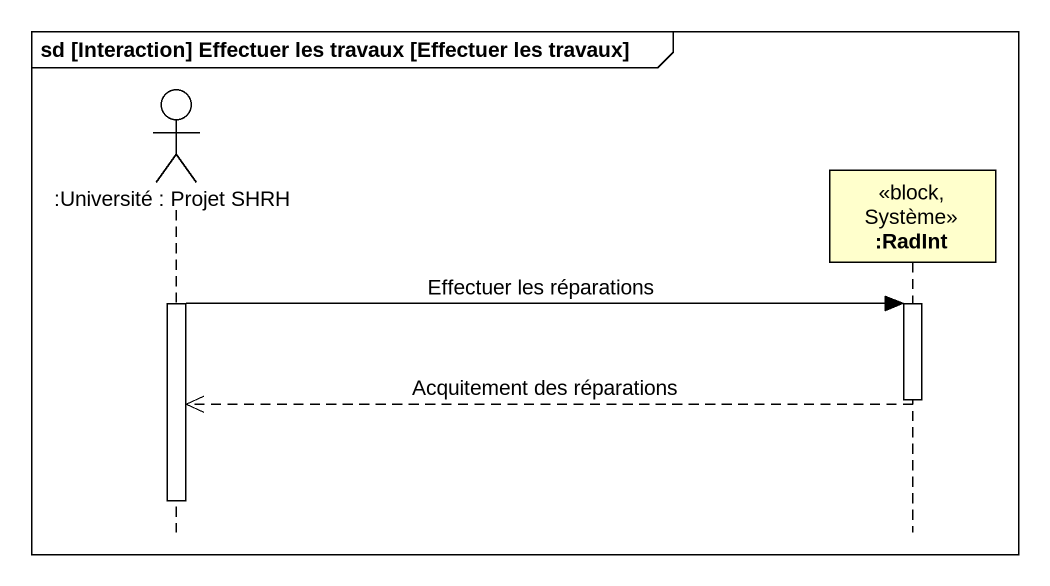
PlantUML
@startuml
mainframe sd [Interaction] Effectuer les travaux [Effectuer les travaux]
hide footbox
actor ":Université : Projet SHRH" as Université_Projet_SHRH
participant ":RadInt" as RadInt <<block, Système>>

activate Université_Projet_SHRH
Université_Projet_SHRH -> RadInt : Effectuer les réparations
activate RadInt
deactivate RadInt
RadInt -->> Université_Projet_SHRH : Acquitement des réparations
deactivate Université_Projet_SHRH
@enduml
